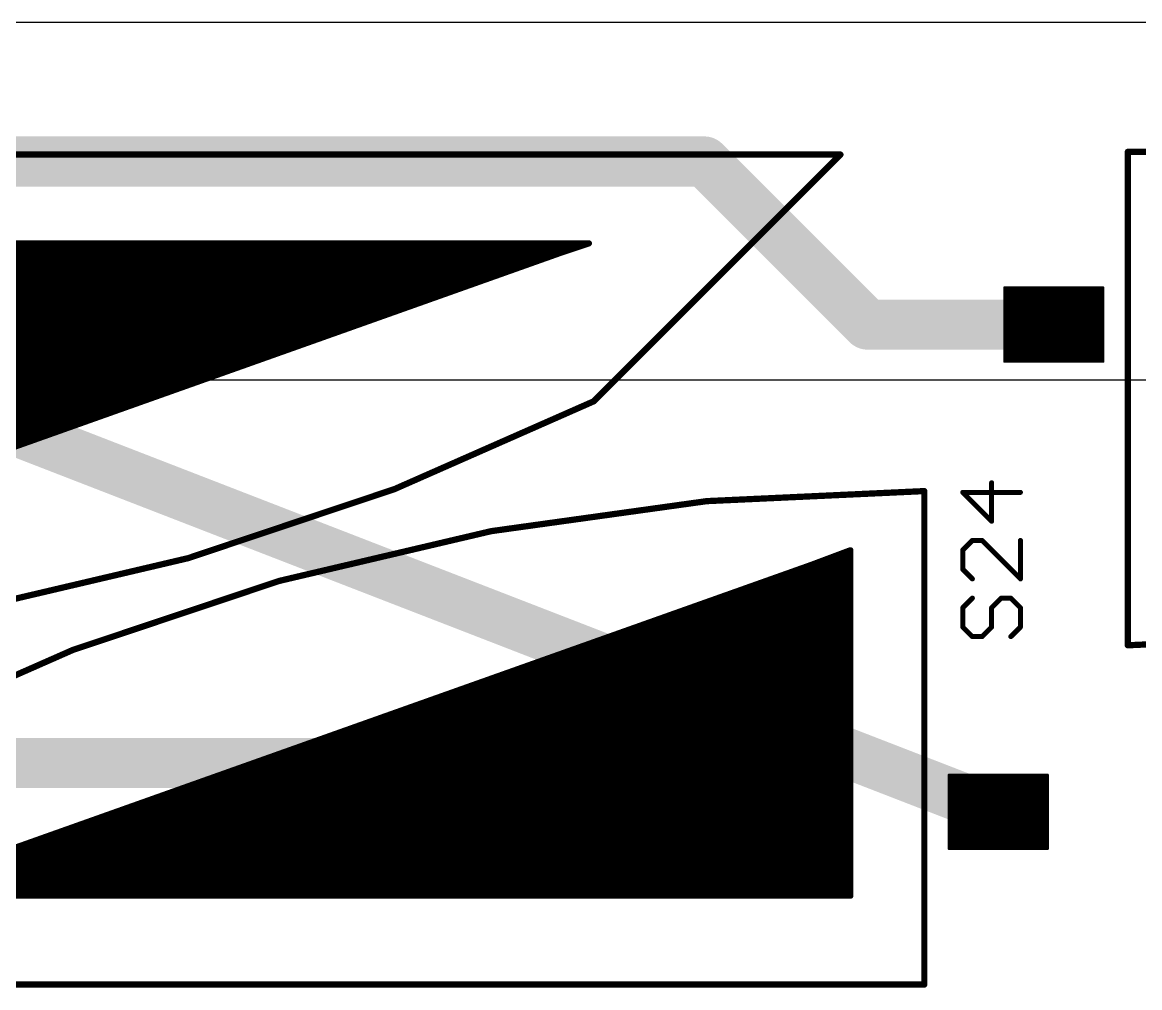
# Model space of a CAD drawing. Extents: x 0 to 82, y 0 to 110.
# Drawn here: x 20.72 to 43.37, y 89.94 to 109.5 of the extents above; entities that cross this region are included whole.
import ezdxf

# ---------------------------------------------------------------- set-up
doc = ezdxf.new("R2010")
doc.units = 0
for name, color, linetype in [('1', 22, 'CONTINUOUS'), ('16', 175, 'CONTINUOUS'), ('17', 82, 'CONTINUOUS'), ('19', 53, 'CONTINUOUS'), ('20', 7, 'CONTINUOUS'), ('21', 253, 'CONTINUOUS'), ('23', 7, 'CONTINUOUS'), ('25', 253, 'CONTINUOUS'), ('29', 253, 'CONTINUOUS'), ('30', 253, 'CONTINUOUS'), ('31', 253, 'CONTINUOUS')]:
    doc.layers.add(name, color=color, linetype=linetype)

# ---------------------------------------------------------------- blocks, each defined once
blk = doc.blocks.new('ROUNDP')
at = {"const_width": 0.5}
blk.add_lwpolyline([(0, -0.25, 1), (0, 0.25, 1), (0, -0.25)], format="xyb", dxfattribs=at)
blk = doc.blocks.new('RECT')
blk.add_solid([(-0.5, -0.5), (0.5, -0.5), (-0.5, 0.5), (0.5, 0.5)])

msp = doc.modelspace()

# ---------------------------------------------------------------- linework, layer by layer
at = {"layer": '1'}
for p, q in [((12.75, 104.82), (29.5172, 104.82)), ((29.5172, 104.82), (29.5812, 104.8118)), ((29.5812, 104.8118), (29.641, 104.7877)), ((29.641, 104.7877), (29.6929, 104.7494)), ((29.6929, 104.7494), (29.7335, 104.6991)), ((29.7335, 104.6991), (29.76, 104.6403)), ((29.76, 104.6403), (29.7709, 104.5767)), ((29.7439, 104.4516), (29.7078, 104.3981)), ((29.7654, 104.5124), (29.7439, 104.4516)), ((29.7709, 104.5767), (29.7654, 104.5124)), ((29.6017, 104.3265), (12.75, 98.32)), ((29.6593, 104.3555), (29.6017, 104.3265)), ((29.7078, 104.3981), (29.6593, 104.3555)), ((20.3983, 92.4935), (37.25, 98.5)), ((37.25, 98.5), (37.25, 92)), ((37.25, 92), (20.4828, 92))]:
    msp.add_line(p, q, dxfattribs=at)
for points, const_width in [([(42.625, 104.125), (40.625, 104.125)], 0.05), ([(40.625, 104.125), (40.625, 102.625)], 0.05), ([(42.625, 104.125), (40.625, 104.125)], 0.05), ([(42.625, 104.075), (40.625, 104.075)], 0.05), ([(42.625, 104.025), (40.625, 104.025)], 0.05), ([(42.625, 103.975), (40.625, 103.975)], 0.05), ([(42.625, 102.625), (42.625, 104.125)], 0.05), ([(42.625, 103.925), (40.625, 103.925)], 0.05), ([(42.625, 103.875), (40.625, 103.875)], 0.05), ([(42.625, 103.825), (40.625, 103.825)], 0.05), ([(42.625, 103.775), (40.625, 103.775)], 0.05), ([(42.625, 103.725), (40.625, 103.725)], 0.05), ([(42.625, 103.675), (40.625, 103.675)], 0.05), ([(42.625, 103.625), (40.625, 103.625)], 0.05), ([(42.625, 103.575), (40.625, 103.575)], 0.05), ([(42.625, 103.525), (40.625, 103.525)], 0.05), ([(42.625, 103.475), (40.625, 103.475)], 0.05), ([(42.625, 103.425), (40.625, 103.425)], 0.05), ([(42.625, 103.375), (40.625, 103.375)], 0.05), ([(42.625, 103.325), (40.625, 103.325)], 0.05), ([(42.625, 103.275), (40.625, 103.275)], 0.05), ([(42.625, 103.225), (40.625, 103.225)], 0.05), ([(42.625, 103.175), (40.625, 103.175)], 0.05), ([(42.625, 103.125), (40.625, 103.125)], 0.05), ([(42.625, 103.075), (40.625, 103.075)], 0.05), ([(42.625, 103.025), (40.625, 103.025)], 0.05), ([(42.625, 102.975), (40.625, 102.975)], 0.05), ([(42.625, 102.925), (40.625, 102.925)], 0.05), ([(42.625, 102.875), (40.625, 102.875)], 0.05), ([(42.625, 102.825), (40.625, 102.825)], 0.05), ([(42.625, 102.775), (40.625, 102.775)], 0.05), ([(42.625, 102.725), (40.625, 102.725)], 0.05), ([(42.625, 102.675), (40.625, 102.675)], 0.05), ([(40.625, 102.625), (42.625, 102.625)], 0.05), ([(35.788, 94.488), (36.4, 95.1)], 1.016), ([(10.16, 94.488), (30.48, 94.488)], 1.016), ([(30.48, 94.488), (35.788, 94.488)], 1.016), ([(41.5, 94.25), (39.5, 94.25)], 0.05), ([(39.5, 94.25), (39.5, 92.75)], 0.05), ([(39.5, 94.2), (41.5, 94.2)], 0.05), ([(41.5, 92.75), (41.5, 94.25)], 0.05), ([(39.5, 94.15), (41.5, 94.15)], 0.05), ([(39.5, 94.1), (41.5, 94.1)], 0.05), ([(39.5, 94.05), (41.5, 94.05)], 0.05), ([(39.5, 94), (41.5, 94)], 0.05), ([(39.5, 93.95), (41.5, 93.95)], 0.05), ([(39.5, 93.9), (41.5, 93.9)], 0.05), ([(39.5, 93.85), (41.5, 93.85)], 0.05), ([(39.5, 93.8), (41.5, 93.8)], 0.05), ([(39.5, 93.75), (41.5, 93.75)], 0.05), ([(39.5, 93.7), (41.5, 93.7)], 0.05), ([(39.5, 93.65), (41.5, 93.65)], 0.05), ([(39.5, 93.6), (41.5, 93.6)], 0.05), ([(39.5, 93.55), (41.5, 93.55)], 0.05), ([(39.5, 93.5), (41.5, 93.5)], 0.05), ([(39.5, 93.45), (41.5, 93.45)], 0.05), ([(39.5, 93.4), (41.5, 93.4)], 0.05), ([(39.5, 93.35), (41.5, 93.35)], 0.05), ([(39.5, 93.3), (41.5, 93.3)], 0.05), ([(39.5, 93.25), (41.5, 93.25)], 0.05), ([(39.5, 93.2), (41.5, 93.2)], 0.05), ([(39.5, 93.15), (41.5, 93.15)], 0.05), ([(39.5, 93.1), (41.5, 93.1)], 0.05), ([(39.5, 93.05), (41.5, 93.05)], 0.05), ([(39.5, 93), (41.5, 93)], 0.05), ([(39.5, 92.95), (41.5, 92.95)], 0.05), ([(39.5, 92.9), (41.5, 92.9)], 0.05), ([(39.5, 92.85), (41.5, 92.85)], 0.05), ([(39.5, 92.8), (41.5, 92.8)], 0.05), ([(39.5, 92.75), (41.5, 92.75)], 0.05), ([(39.5, 92.75), (41.5, 92.75)], 0.05)]:
    msp.add_lwpolyline(points, dxfattribs=dict(at, const_width=const_width))
for points, const_width in [([(40.625, 104.1375, 1), (40.625, 104.1125)], 0.025), ([(40.6375, 104.125, 1), (40.6125, 104.125)], 0.025), ([(40.625, 104.1375, 1), (40.625, 104.1125)], 0.025), ([(40.625, 104.0875, 1), (40.625, 104.0625)], 0.025), ([(40.625, 104.0375, 1), (40.625, 104.0125)], 0.025), ([(40.625, 103.9875, 1), (40.625, 103.9625)], 0.025), ([(42.6375, 104.125, 1), (42.6125, 104.125)], 0.025), ([(42.625, 104.1125, 1), (42.625, 104.1375)], 0.025), ([(42.625, 104.1125, 1), (42.625, 104.1375)], 0.025), ([(42.625, 104.0625, 1), (42.625, 104.0875)], 0.025), ([(42.625, 104.0125, 1), (42.625, 104.0375)], 0.025), ([(42.625, 103.9625, 1), (42.625, 103.9875)], 0.025), ([(40.625, 103.9375, 1), (40.625, 103.9125)], 0.025), ([(40.625, 103.8875, 1), (40.625, 103.8625)], 0.025), ([(40.625, 103.8375, 1), (40.625, 103.8125)], 0.025), ([(40.625, 103.7875, 1), (40.625, 103.7625)], 0.025), ([(40.625, 103.7375, 1), (40.625, 103.7125)], 0.025), ([(42.625, 103.9125, 1), (42.625, 103.9375)], 0.025), ([(42.625, 103.8625, 1), (42.625, 103.8875)], 0.025), ([(42.625, 103.8125, 1), (42.625, 103.8375)], 0.025), ([(42.625, 103.7625, 1), (42.625, 103.7875)], 0.025), ([(42.625, 103.7125, 1), (42.625, 103.7375)], 0.025), ([(40.625, 103.6875, 1), (40.625, 103.6625)], 0.025), ([(40.625, 103.6375, 1), (40.625, 103.6125)], 0.025), ([(40.625, 103.5875, 1), (40.625, 103.5625)], 0.025), ([(40.625, 103.5375, 1), (40.625, 103.5125)], 0.025), ([(42.625, 103.6625, 1), (42.625, 103.6875)], 0.025), ([(42.625, 103.6125, 1), (42.625, 103.6375)], 0.025), ([(42.625, 103.5625, 1), (42.625, 103.5875)], 0.025), ([(42.625, 103.5125, 1), (42.625, 103.5375)], 0.025), ([(40.625, 103.4875, 1), (40.625, 103.4625)], 0.025), ([(40.625, 103.4375, 1), (40.625, 103.4125)], 0.025), ([(40.625, 103.3875, 1), (40.625, 103.3625)], 0.025), ([(40.625, 103.3375, 1), (40.625, 103.3125)], 0.025), ([(40.625, 103.2875, 1), (40.625, 103.2625)], 0.025), ([(42.625, 103.4625, 1), (42.625, 103.4875)], 0.025), ([(42.625, 103.4125, 1), (42.625, 103.4375)], 0.025), ([(42.625, 103.3625, 1), (42.625, 103.3875)], 0.025), ([(42.625, 103.3125, 1), (42.625, 103.3375)], 0.025), ([(42.625, 103.2625, 1), (42.625, 103.2875)], 0.025), ([(40.625, 103.2375, 1), (40.625, 103.2125)], 0.025), ([(40.625, 103.1875, 1), (40.625, 103.1625)], 0.025), ([(40.625, 103.1375, 1), (40.625, 103.1125)], 0.025), ([(40.625, 103.0875, 1), (40.625, 103.0625)], 0.025), ([(40.625, 103.0375, 1), (40.625, 103.0125)], 0.025), ([(42.625, 103.2125, 1), (42.625, 103.2375)], 0.025), ([(42.625, 103.1625, 1), (42.625, 103.1875)], 0.025), ([(42.625, 103.1125, 1), (42.625, 103.1375)], 0.025), ([(42.625, 103.0625, 1), (42.625, 103.0875)], 0.025), ([(42.625, 103.0125, 1), (42.625, 103.0375)], 0.025), ([(40.625, 102.9875, 1), (40.625, 102.9625)], 0.025), ([(40.625, 102.9375, 1), (40.625, 102.9125)], 0.025), ([(40.625, 102.8875, 1), (40.625, 102.8625)], 0.025), ([(40.625, 102.8375, 1), (40.625, 102.8125)], 0.025), ([(42.625, 102.9625, 1), (42.625, 102.9875)], 0.025), ([(42.625, 102.9125, 1), (42.625, 102.9375)], 0.025), ([(42.625, 102.8625, 1), (42.625, 102.8875)], 0.025), ([(42.625, 102.8125, 1), (42.625, 102.8375)], 0.025), ([(40.625, 102.7875, 1), (40.625, 102.7625)], 0.025), ([(40.625, 102.7375, 1), (40.625, 102.7125)], 0.025), ([(40.625, 102.6875, 1), (40.625, 102.6625)], 0.025), ([(40.625, 102.6375, 1), (40.625, 102.6125)], 0.025), ([(40.6125, 102.625, 1), (40.6375, 102.625)], 0.025), ([(42.6125, 102.625, 1), (42.6375, 102.625)], 0.025), ([(42.625, 102.7625, 1), (42.625, 102.7875)], 0.025), ([(42.625, 102.7125, 1), (42.625, 102.7375)], 0.025), ([(42.625, 102.6625, 1), (42.625, 102.6875)], 0.025), ([(42.625, 102.6125, 1), (42.625, 102.6375)], 0.025), ([(36.5796, 94.9204, 1), (36.2204, 95.2796)], 0.508), ([(30.48, 94.742, 1), (30.48, 94.234)], 0.508), ([(30.48, 94.234, 1), (30.48, 94.742)], 0.508), ([(35.6084, 94.6676, 1), (35.9676, 94.3084)], 0.508), ([(35.788, 94.234, 1), (35.788, 94.742)], 0.508), ([(39.5, 94.2625, 1), (39.5, 94.2375)], 0.025), ([(39.5125, 94.25, 1), (39.4875, 94.25)], 0.025), ([(39.5, 94.2125, 1), (39.5, 94.1875)], 0.025), ([(41.5125, 94.25, 1), (41.4875, 94.25)], 0.025), ([(41.5, 94.2375, 1), (41.5, 94.2625)], 0.025), ([(41.5, 94.1875, 1), (41.5, 94.2125)], 0.025), ([(39.5, 94.1625, 1), (39.5, 94.1375)], 0.025), ([(39.5, 94.1125, 1), (39.5, 94.0875)], 0.025), ([(39.5, 94.0625, 1), (39.5, 94.0375)], 0.025), ([(39.5, 94.0125, 1), (39.5, 93.9875)], 0.025), ([(41.5, 94.1375, 1), (41.5, 94.1625)], 0.025), ([(41.5, 94.0875, 1), (41.5, 94.1125)], 0.025), ([(41.5, 94.0375, 1), (41.5, 94.0625)], 0.025), ([(41.5, 93.9875, 1), (41.5, 94.0125)], 0.025), ([(39.5, 93.9625, 1), (39.5, 93.9375)], 0.025), ([(39.5, 93.9125, 1), (39.5, 93.8875)], 0.025), ([(39.5, 93.8625, 1), (39.5, 93.8375)], 0.025), ([(39.5, 93.8125, 1), (39.5, 93.7875)], 0.025), ([(39.5, 93.7625, 1), (39.5, 93.7375)], 0.025), ([(41.5, 93.9375, 1), (41.5, 93.9625)], 0.025), ([(41.5, 93.8875, 1), (41.5, 93.9125)], 0.025), ([(41.5, 93.8375, 1), (41.5, 93.8625)], 0.025), ([(41.5, 93.7875, 1), (41.5, 93.8125)], 0.025), ([(41.5, 93.7375, 1), (41.5, 93.7625)], 0.025), ([(39.5, 93.7125, 1), (39.5, 93.6875)], 0.025), ([(39.5, 93.6625, 1), (39.5, 93.6375)], 0.025), ([(39.5, 93.6125, 1), (39.5, 93.5875)], 0.025), ([(39.5, 93.5625, 1), (39.5, 93.5375)], 0.025), ([(41.5, 93.6875, 1), (41.5, 93.7125)], 0.025), ([(41.5, 93.6375, 1), (41.5, 93.6625)], 0.025), ([(41.5, 93.5875, 1), (41.5, 93.6125)], 0.025), ([(41.5, 93.5375, 1), (41.5, 93.5625)], 0.025), ([(39.5, 93.5125, 1), (39.5, 93.4875)], 0.025), ([(39.5, 93.4625, 1), (39.5, 93.4375)], 0.025), ([(39.5, 93.4125, 1), (39.5, 93.3875)], 0.025), ([(39.5, 93.3625, 1), (39.5, 93.3375)], 0.025), ([(39.5, 93.3125, 1), (39.5, 93.2875)], 0.025), ([(41.5, 93.4875, 1), (41.5, 93.5125)], 0.025), ([(41.5, 93.4375, 1), (41.5, 93.4625)], 0.025), ([(41.5, 93.3875, 1), (41.5, 93.4125)], 0.025), ([(41.5, 93.3375, 1), (41.5, 93.3625)], 0.025), ([(41.5, 93.2875, 1), (41.5, 93.3125)], 0.025), ([(39.5, 93.2625, 1), (39.5, 93.2375)], 0.025), ([(39.5, 93.2125, 1), (39.5, 93.1875)], 0.025), ([(39.5, 93.1625, 1), (39.5, 93.1375)], 0.025), ([(39.5, 93.1125, 1), (39.5, 93.0875)], 0.025), ([(41.5, 93.2375, 1), (41.5, 93.2625)], 0.025), ([(41.5, 93.1875, 1), (41.5, 93.2125)], 0.025), ([(41.5, 93.1375, 1), (41.5, 93.1625)], 0.025), ([(41.5, 93.0875, 1), (41.5, 93.1125)], 0.025), ([(39.5, 93.0625, 1), (39.5, 93.0375)], 0.025), ([(39.5, 93.0125, 1), (39.5, 92.9875)], 0.025), ([(39.5, 92.9625, 1), (39.5, 92.9375)], 0.025), ([(39.5, 92.9125, 1), (39.5, 92.8875)], 0.025), ([(39.5, 92.8625, 1), (39.5, 92.8375)], 0.025), ([(41.5, 93.0375, 1), (41.5, 93.0625)], 0.025), ([(41.5, 92.9875, 1), (41.5, 93.0125)], 0.025), ([(41.5, 92.9375, 1), (41.5, 92.9625)], 0.025), ([(41.5, 92.8875, 1), (41.5, 92.9125)], 0.025), ([(41.5, 92.8375, 1), (41.5, 92.8625)], 0.025), ([(39.5, 92.8125, 1), (39.5, 92.7875)], 0.025), ([(39.5, 92.7625, 1), (39.5, 92.7375)], 0.025), ([(39.5, 92.7625, 1), (39.5, 92.7375)], 0.025), ([(39.4875, 92.75, 1), (39.5125, 92.75)], 0.025), ([(41.4875, 92.75, 1), (41.5125, 92.75)], 0.025), ([(41.5, 92.7875, 1), (41.5, 92.8125)], 0.025), ([(41.5, 92.7375, 1), (41.5, 92.7625)], 0.025), ([(41.5, 92.7375, 1), (41.5, 92.7625)], 0.025)]:
    msp.add_lwpolyline(points, format="xyb", dxfattribs=dict(at, const_width=const_width))
at = {"layer": '16', "const_width": 1.016}
for points in [[(34.544, 106.68), (10.668, 106.68)], [(37.849, 103.375), (34.544, 106.68)], [(41.625, 103.375), (37.849, 103.375)], [(40.5, 93.5), (18.288, 102.108)]]:
    msp.add_lwpolyline(points, dxfattribs=at)
at = {"layer": '16', "const_width": 0.508}
for points in [[(34.7236, 106.8596, 1), (34.3644, 106.5004)], [(34.544, 106.426, 1), (34.544, 106.934)], [(37.849, 103.629, 1), (37.849, 103.121)], [(37.6694, 103.1954, 1), (38.0286, 103.5546)], [(41.625, 103.121, 1), (41.625, 103.629)], [(40.4082, 93.2632, 1), (40.5918, 93.7368)]]:
    msp.add_lwpolyline(points, format="xyb", dxfattribs=at)
at = {"layer": '19'}
msp.add_line((5.56, 102.2525), (76.56, 102.2525), dxfattribs=at)
at = {"layer": '20'}
msp.add_line((82, 109.5), (0, 109.5), dxfattribs=at)
at = {"layer": '21'}
for points, const_width in [([(43.125, 106.9068, 1), (43.125, 106.8432)], 0.0635), ([(43.1568, 106.875, 1), (43.0932, 106.875)], 0.0635), ([(37.3225, 106.7975, 1), (37.2775, 106.8425)], 0.0635), ([(37.3, 106.7883, 1), (37.3, 106.8518)], 0.0635), ([(43.125, 96.875, 0.1158), (64.425, 101.875)], 0.127), ([(11, 96.82, 0.1158), (32.3, 101.82)], 0.127), ([(32.2775, 101.8425, 1), (32.3225, 101.7975)], 0.0635), ([(32.3141, 101.7916, 1), (32.2859, 101.8484)], 0.0635), ([(39, 100, 0.1158), (17.7, 95)], 0.127), ([(39.0318, 100, 1), (38.9682, 100)], 0.0635), ([(39, 99.9682, 1), (39, 100.0318)], 0.0635), ([(43.125, 96.9068, 1), (43.125, 96.8432)], 0.0635), ([(43.0932, 96.875, 1), (43.1568, 96.875)], 0.0635), ([(38.9682, 90, 1), (39.0318, 90)], 0.0635), ([(39, 89.9682, 1), (39, 90.0318)], 0.0635)]:
    msp.add_lwpolyline(points, format="xyb", dxfattribs=dict(at, const_width=const_width))
at = {"layer": '21', "const_width": 0.127}
for points in [[(69.425, 106.875), (43.125, 106.875)], [(43.125, 106.875), (43.125, 96.875)], [(37.3, 106.82), (11, 106.82)], [(32.3, 101.82), (37.3, 106.82)], [(39, 90), (39, 100)], [(12.7, 90), (39, 90)]]:
    msp.add_lwpolyline(points, dxfattribs=at)
at = {"layer": '23'}
for p in [(43.125, 106.875), (39, 90)]:
    msp.add_point(p, dxfattribs=at)
at = {"layer": '25', "const_width": 0.1016}
for points in [[(40.3645, 99.3896), (40.3645, 100.1692)], [(40.9492, 99.9743), (39.7798, 99.9743)], [(39.7798, 99.9743), (40.3645, 99.3896)], [(39.9747, 98.9998), (39.7798, 98.8049)], [(40.1696, 98.9998), (39.9747, 98.9998)], [(40.9492, 98.2202), (40.1696, 98.9998)], [(40.9492, 98.9998), (40.9492, 98.2202)], [(39.7798, 98.8049), (39.7798, 98.4151)], [(39.7798, 98.4151), (39.9747, 98.2202)], [(39.9747, 97.8304), (39.7798, 97.6355)], [(40.3645, 97.6355), (40.5594, 97.8304)], [(40.5594, 97.8304), (40.7543, 97.8304)], [(40.7543, 97.8304), (40.9492, 97.6355)], [(39.7798, 97.6355), (39.7798, 97.2457)], [(40.3645, 97.2457), (40.3645, 97.6355)], [(40.9492, 97.6355), (40.9492, 97.2457)], [(39.7798, 97.2457), (39.9747, 97.0508)], [(40.1696, 97.0508), (40.3645, 97.2457)], [(40.9492, 97.2457), (40.7543, 97.0508)], [(39.9747, 97.0508), (40.1696, 97.0508)]]:
    msp.add_lwpolyline(points, dxfattribs=at)
at = {"layer": '25', "const_width": 0.0508}
for points in [[(40.3899, 100.1692, 1), (40.3391, 100.1692)], [(39.7978, 99.9923, 1), (39.7618, 99.9563)], [(39.7798, 99.9997, 1), (39.7798, 99.9489)], [(40.9492, 99.9489, 1), (40.9492, 99.9997)], [(40.3465, 99.3716, 1), (40.3825, 99.4076)], [(40.3391, 99.3896, 1), (40.3899, 99.3896)], [(39.9747, 99.0252, 1), (39.9747, 98.9744)], [(39.9927, 98.9818, 1), (39.9567, 99.0178)], [(40.1876, 99.0178, 1), (40.1516, 98.9818)], [(40.1696, 98.9744, 1), (40.1696, 99.0252)], [(40.9746, 98.9998, 1), (40.9238, 98.9998)], [(39.7618, 98.8229, 1), (39.7978, 98.7869)], [(39.8052, 98.8049, 1), (39.7544, 98.8049)], [(39.7978, 98.4331, 1), (39.7618, 98.3971)], [(39.7544, 98.4151, 1), (39.8052, 98.4151)], [(39.9567, 98.2022, 1), (39.9927, 98.2382)], [(40.9238, 98.2202, 1), (40.9746, 98.2202)], [(40.9312, 98.2022, 1), (40.9672, 98.2382)], [(39.9927, 97.8124, 1), (39.9567, 97.8484)], [(40.5594, 97.8558, 1), (40.5594, 97.805)], [(40.5774, 97.8124, 1), (40.5414, 97.8484)], [(40.7723, 97.8484, 1), (40.7363, 97.8124)], [(40.7543, 97.805, 1), (40.7543, 97.8558)], [(39.7618, 97.6535, 1), (39.7978, 97.6175)], [(39.8052, 97.6355, 1), (39.7544, 97.6355)], [(40.3465, 97.6535, 1), (40.3825, 97.6175)], [(40.3899, 97.6355, 1), (40.3391, 97.6355)], [(40.9746, 97.6355, 1), (40.9238, 97.6355)], [(40.9312, 97.6175, 1), (40.9672, 97.6535)], [(39.7978, 97.2637, 1), (39.7618, 97.2277)], [(39.7544, 97.2457, 1), (39.8052, 97.2457)], [(40.3391, 97.2457, 1), (40.3899, 97.2457)], [(40.3825, 97.2277, 1), (40.3465, 97.2637)], [(40.9238, 97.2457, 1), (40.9746, 97.2457)], [(40.9672, 97.2277, 1), (40.9312, 97.2637)], [(39.9747, 97.0762, 1), (39.9747, 97.0254)], [(39.9567, 97.0328, 1), (39.9927, 97.0688)], [(40.1516, 97.0688, 1), (40.1876, 97.0328)], [(40.1696, 97.0254, 1), (40.1696, 97.0762)], [(40.7363, 97.0688, 1), (40.7723, 97.0328)]]:
    msp.add_lwpolyline(points, format="xyb", dxfattribs=at)
at = {"layer": '29', "const_width": 0.127}
for points in [[(32.2, 105.02), (12.5, 105.02)], [(31.885, 104.915), (12.5, 104.915)], [(13.3, 98.32), (31.6, 104.82)], [(31.6, 104.82), (32.2, 105.02)], [(31.5099, 104.788), (12.5, 104.788)], [(31.1524, 104.661), (12.5, 104.661)], [(30.7948, 104.534), (12.5, 104.534)], [(30.4372, 104.407), (12.5, 104.407)], [(30.0797, 104.28), (12.5, 104.28)], [(29.7221, 104.153), (12.5, 104.153)], [(29.3646, 104.026), (12.5, 104.026)], [(29.007, 103.899), (12.5, 103.899)], [(28.6495, 103.772), (12.5, 103.772)], [(28.2919, 103.645), (12.5, 103.645)], [(27.9344, 103.518), (12.5, 103.518)], [(27.5768, 103.391), (12.5, 103.391)], [(27.2193, 103.264), (12.5, 103.264)], [(26.8617, 103.137), (12.5, 103.137)], [(26.5042, 103.01), (12.5, 103.01)], [(26.1466, 102.883), (12.5, 102.883)], [(25.789, 102.756), (12.5, 102.756)], [(25.4315, 102.629), (12.5, 102.629)], [(25.0739, 102.502), (12.5, 102.502)], [(24.7164, 102.375), (12.5, 102.375)], [(24.3588, 102.248), (12.5, 102.248)], [(24.0013, 102.121), (12.5, 102.121)], [(23.6437, 101.994), (12.5, 101.994)], [(23.2862, 101.867), (12.5, 101.867)], [(22.9286, 101.74), (12.5, 101.74)], [(22.5711, 101.613), (12.5, 101.613)], [(22.2135, 101.486), (12.5, 101.486)], [(21.856, 101.359), (12.5, 101.359)], [(21.4984, 101.232), (12.5, 101.232)], [(21.1408, 101.105), (12.5, 101.105)], [(20.7833, 100.978), (12.5, 100.978)], [(37.5, 98.8), (36.7, 98.5)], [(37.4013, 98.763), (37.5, 98.763)], [(37.5, 91.8), (37.5, 98.8)], [(36.7, 98.5), (18.4, 92)], [(36.724, 98.509), (37.5, 98.509)], [(37.0627, 98.636), (37.5, 98.636)], [(36.0102, 98.255), (37.5, 98.255)], [(36.3678, 98.382), (37.5, 98.382)], [(35.6527, 98.128), (37.5, 98.128)], [(34.9376, 97.874), (37.5, 97.874)], [(35.2951, 98.001), (37.5, 98.001)], [(34.2225, 97.62), (37.5, 97.62)], [(34.58, 97.747), (37.5, 97.747)], [(33.5074, 97.366), (37.5, 97.366)], [(33.8649, 97.493), (37.5, 97.493)], [(32.7922, 97.112), (37.5, 97.112)], [(33.1498, 97.239), (37.5, 97.239)], [(32.4347, 96.985), (37.5, 96.985)], [(31.7196, 96.731), (37.5, 96.731)], [(32.0771, 96.858), (37.5, 96.858)], [(31.0045, 96.477), (37.5, 96.477)], [(31.362, 96.604), (37.5, 96.604)], [(30.2894, 96.223), (37.5, 96.223)], [(30.6469, 96.35), (37.5, 96.35)], [(29.5743, 95.969), (37.5, 95.969)], [(29.9318, 96.096), (37.5, 96.096)], [(29.2167, 95.842), (37.5, 95.842)], [(28.5016, 95.588), (37.5, 95.588)], [(28.8592, 95.715), (37.5, 95.715)], [(27.7865, 95.334), (37.5, 95.334)], [(28.144, 95.461), (37.5, 95.461)], [(27.0714, 95.08), (37.5, 95.08)], [(27.4289, 95.207), (37.5, 95.207)], [(26.7138, 94.953), (37.5, 94.953)], [(25.9987, 94.699), (37.5, 94.699)], [(26.3563, 94.826), (37.5, 94.826)], [(25.2836, 94.445), (37.5, 94.445)], [(25.6412, 94.572), (37.5, 94.572)], [(24.5685, 94.191), (37.5, 94.191)], [(24.9261, 94.318), (37.5, 94.318)], [(23.8534, 93.937), (37.5, 93.937)], [(24.211, 94.064), (37.5, 94.064)], [(23.4958, 93.81), (37.5, 93.81)], [(22.7807, 93.556), (37.5, 93.556)], [(23.1383, 93.683), (37.5, 93.683)], [(22.0656, 93.302), (37.5, 93.302)], [(22.4232, 93.429), (37.5, 93.429)], [(21.3505, 93.048), (37.5, 93.048)], [(21.7081, 93.175), (37.5, 93.175)], [(20.993, 92.921), (37.5, 92.921)], [(20.2779, 92.667), (37.5, 92.667)], [(20.6354, 92.794), (37.5, 92.794)], [(19.5628, 92.413), (37.5, 92.413)], [(19.9203, 92.54), (37.5, 92.54)], [(18.8476, 92.159), (37.5, 92.159)], [(19.2052, 92.286), (37.5, 92.286)], [(18.115, 91.905), (37.5, 91.905)], [(18.4901, 92.032), (37.5, 92.032)], [(17.8, 91.8), (37.5, 91.8)]]:
    msp.add_lwpolyline(points, dxfattribs=at)
at = {"layer": '29', "const_width": 0.0635}
for points in [[(31.59, 104.8501, 1), (31.61, 104.7899)], [(31.6106, 104.7901, 1), (31.5894, 104.8499)], [(31.885, 104.8833, 1), (31.885, 104.9468)], [(32.21, 104.9899, 1), (32.19, 105.0501)], [(32.2, 104.9883, 1), (32.2, 105.0518)], [(31.1524, 104.6292, 1), (31.1524, 104.6928)], [(31.5099, 104.7563, 1), (31.5099, 104.8198)], [(30.4372, 104.3753, 1), (30.4372, 104.4388)], [(30.7948, 104.5023, 1), (30.7948, 104.5658)], [(29.7221, 104.1213, 1), (29.7221, 104.1848)], [(30.0797, 104.2482, 1), (30.0797, 104.3118)], [(29.007, 103.8672, 1), (29.007, 103.9308)], [(29.3646, 103.9943, 1), (29.3646, 104.0578)], [(28.6495, 103.7403, 1), (28.6495, 103.8038)], [(27.9344, 103.4862, 1), (27.9344, 103.5498)], [(28.2919, 103.6133, 1), (28.2919, 103.6768)], [(27.2193, 103.2323, 1), (27.2193, 103.2958)], [(27.5768, 103.3593, 1), (27.5768, 103.4228)], [(26.5042, 102.9783, 1), (26.5042, 103.0418)], [(26.8617, 103.1052, 1), (26.8617, 103.1688)], [(26.1466, 102.8513, 1), (26.1466, 102.9148)], [(25.4315, 102.5973, 1), (25.4315, 102.6608)], [(25.789, 102.7242, 1), (25.789, 102.7878)], [(24.7164, 102.3432, 1), (24.7164, 102.4068)], [(25.0739, 102.4703, 1), (25.0739, 102.5338)], [(24.0013, 102.0893, 1), (24.0013, 102.1528)], [(24.3588, 102.2163, 1), (24.3588, 102.2798)], [(23.2862, 101.8353, 1), (23.2862, 101.8988)], [(23.6437, 101.9622, 1), (23.6437, 102.0258)], [(22.9286, 101.7083, 1), (22.9286, 101.7718)], [(22.2135, 101.4543, 1), (22.2135, 101.5178)], [(22.5711, 101.5812, 1), (22.5711, 101.6448)], [(21.4984, 101.2002, 1), (21.4984, 101.2638)], [(21.856, 101.3273, 1), (21.856, 101.3908)], [(20.7833, 100.9463, 1), (20.7833, 101.0098)], [(21.1408, 101.0733, 1), (21.1408, 101.1368)], [(37.4013, 98.7948, 1), (37.4013, 98.7313)], [(37.5318, 98.8, 1), (37.4682, 98.8)], [(37.5111, 98.7703, 1), (37.4889, 98.8297)], [(37.5, 98.7313, 1), (37.5, 98.7948)], [(36.6889, 98.5297, 1), (36.7111, 98.4703)], [(36.7106, 98.4701, 1), (36.6894, 98.5299)], [(36.724, 98.5408, 1), (36.724, 98.4772)], [(37.0627, 98.6678, 1), (37.0627, 98.6043)], [(37.5, 98.6043, 1), (37.5, 98.6678)], [(37.5, 98.4772, 1), (37.5, 98.5408)], [(36.0102, 98.2868, 1), (36.0102, 98.2233)], [(36.3678, 98.4138, 1), (36.3678, 98.3503)], [(37.5, 98.3503, 1), (37.5, 98.4138)], [(37.5, 98.2233, 1), (37.5, 98.2868)], [(35.6527, 98.1598, 1), (35.6527, 98.0962)], [(37.5, 98.0962, 1), (37.5, 98.1598)], [(34.9376, 97.9058, 1), (34.9376, 97.8423)], [(35.2951, 98.0328, 1), (35.2951, 97.9693)], [(37.5, 97.9693, 1), (37.5, 98.0328)], [(37.5, 97.8423, 1), (37.5, 97.9058)], [(34.2225, 97.6518, 1), (34.2225, 97.5883)], [(34.58, 97.7788, 1), (34.58, 97.7152)], [(37.5, 97.7152, 1), (37.5, 97.7788)], [(37.5, 97.5883, 1), (37.5, 97.6518)], [(33.5074, 97.3978, 1), (33.5074, 97.3342)], [(33.8649, 97.5248, 1), (33.8649, 97.4613)], [(37.5, 97.4613, 1), (37.5, 97.5248)], [(37.5, 97.3342, 1), (37.5, 97.3978)], [(32.7922, 97.1438, 1), (32.7922, 97.0803)], [(33.1498, 97.2708, 1), (33.1498, 97.2073)], [(37.5, 97.2073, 1), (37.5, 97.2708)], [(37.5, 97.0803, 1), (37.5, 97.1438)], [(32.4347, 97.0168, 1), (32.4347, 96.9532)], [(37.5, 96.9532, 1), (37.5, 97.0168)], [(31.7196, 96.7628, 1), (31.7196, 96.6993)], [(32.0771, 96.8898, 1), (32.0771, 96.8263)], [(37.5, 96.8263, 1), (37.5, 96.8898)], [(37.5, 96.6993, 1), (37.5, 96.7628)], [(31.0045, 96.5088, 1), (31.0045, 96.4453)], [(31.362, 96.6358, 1), (31.362, 96.5722)], [(37.5, 96.5722, 1), (37.5, 96.6358)], [(37.5, 96.4453, 1), (37.5, 96.5088)], [(30.2894, 96.2548, 1), (30.2894, 96.1912)], [(30.6469, 96.3818, 1), (30.6469, 96.3183)], [(37.5, 96.3183, 1), (37.5, 96.3818)], [(37.5, 96.1912, 1), (37.5, 96.2548)], [(29.5743, 96.0008, 1), (29.5743, 95.9373)], [(29.9318, 96.1278, 1), (29.9318, 96.0643)], [(37.5, 96.0643, 1), (37.5, 96.1278)], [(37.5, 95.9373, 1), (37.5, 96.0008)], [(29.2167, 95.8738, 1), (29.2167, 95.8102)], [(37.5, 95.8102, 1), (37.5, 95.8738)], [(28.5016, 95.6198, 1), (28.5016, 95.5563)], [(28.8592, 95.7468, 1), (28.8592, 95.6833)], [(37.5, 95.6833, 1), (37.5, 95.7468)], [(37.5, 95.5563, 1), (37.5, 95.6198)], [(27.7865, 95.3658, 1), (27.7865, 95.3023)], [(28.144, 95.4928, 1), (28.144, 95.4292)], [(37.5, 95.4292, 1), (37.5, 95.4928)], [(37.5, 95.3023, 1), (37.5, 95.3658)], [(27.0714, 95.1118, 1), (27.0714, 95.0482)], [(27.4289, 95.2388, 1), (27.4289, 95.1753)], [(37.5, 95.1753, 1), (37.5, 95.2388)], [(37.5, 95.0482, 1), (37.5, 95.1118)], [(26.7138, 94.9848, 1), (26.7138, 94.9213)], [(37.5, 94.9213, 1), (37.5, 94.9848)], [(25.9987, 94.7308, 1), (25.9987, 94.6672)], [(26.3563, 94.8578, 1), (26.3563, 94.7943)], [(37.5, 94.7943, 1), (37.5, 94.8578)], [(37.5, 94.6672, 1), (37.5, 94.7308)], [(25.2836, 94.4768, 1), (25.2836, 94.4133)], [(25.6412, 94.6038, 1), (25.6412, 94.5403)], [(37.5, 94.5403, 1), (37.5, 94.6038)], [(37.5, 94.4133, 1), (37.5, 94.4768)], [(24.5685, 94.2228, 1), (24.5685, 94.1593)], [(24.9261, 94.3498, 1), (24.9261, 94.2862)], [(37.5, 94.2862, 1), (37.5, 94.3498)], [(37.5, 94.1593, 1), (37.5, 94.2228)], [(23.8534, 93.9688, 1), (23.8534, 93.9052)], [(24.211, 94.0958, 1), (24.211, 94.0323)], [(37.5, 94.0323, 1), (37.5, 94.0958)], [(37.5, 93.9052, 1), (37.5, 93.9688)], [(23.4958, 93.8418, 1), (23.4958, 93.7782)], [(37.5, 93.7782, 1), (37.5, 93.8418)], [(22.7807, 93.5877, 1), (22.7807, 93.5242)], [(23.1383, 93.7148, 1), (23.1383, 93.6513)], [(37.5, 93.6513, 1), (37.5, 93.7148)], [(37.5, 93.5242, 1), (37.5, 93.5877)], [(22.0656, 93.3338, 1), (22.0656, 93.2703)], [(22.4232, 93.4608, 1), (22.4232, 93.3972)], [(37.5, 93.3972, 1), (37.5, 93.4608)], [(37.5, 93.2703, 1), (37.5, 93.3338)], [(21.3505, 93.0798, 1), (21.3505, 93.0162)], [(21.7081, 93.2068, 1), (21.7081, 93.1433)], [(37.5, 93.1433, 1), (37.5, 93.2068)], [(37.5, 93.0162, 1), (37.5, 93.0798)], [(20.993, 92.9528, 1), (20.993, 92.8893)], [(37.5, 92.8893, 1), (37.5, 92.9528)], [(37.5, 92.7623, 1), (37.5, 92.8258)], [(37.5, 92.6352, 1), (37.5, 92.6988)], [(37.5, 92.5083, 1), (37.5, 92.5718)], [(37.5, 92.3813, 1), (37.5, 92.4448)], [(37.5, 92.2542, 1), (37.5, 92.3178)], [(37.5, 92.1273, 1), (37.5, 92.1908)], [(37.5, 92.0003, 1), (37.5, 92.0638)], [(37.5, 91.8732, 1), (37.5, 91.9368)], [(37.4682, 91.8, 1), (37.5318, 91.8)], [(37.5, 91.7683, 1), (37.5, 91.8318)]]:
    msp.add_lwpolyline(points, format="xyb", dxfattribs=at)
at = {"layer": '31', "const_width": 0.127}
for points in [[(12.7, 98.32), (31, 104.82)], [(31, 104.82), (12.7, 104.82)], [(30.9099, 104.788), (12.7, 104.788)], [(30.5524, 104.661), (12.7, 104.661)], [(30.1948, 104.534), (12.7, 104.534)], [(29.8372, 104.407), (12.7, 104.407)], [(29.4797, 104.28), (12.7, 104.28)], [(29.1221, 104.153), (12.7, 104.153)], [(28.7646, 104.026), (12.7, 104.026)], [(28.407, 103.899), (12.7, 103.899)], [(28.0495, 103.772), (12.7, 103.772)], [(27.6919, 103.645), (12.7, 103.645)], [(27.3344, 103.518), (12.7, 103.518)], [(26.9768, 103.391), (12.7, 103.391)], [(26.6193, 103.264), (12.7, 103.264)], [(26.2617, 103.137), (12.7, 103.137)], [(25.9042, 103.01), (12.7, 103.01)], [(25.5466, 102.883), (12.7, 102.883)], [(25.189, 102.756), (12.7, 102.756)], [(24.8315, 102.629), (12.7, 102.629)], [(24.4739, 102.502), (12.7, 102.502)], [(24.1164, 102.375), (12.7, 102.375)], [(23.7588, 102.248), (12.7, 102.248)], [(23.4013, 102.121), (12.7, 102.121)], [(23.0437, 101.994), (12.7, 101.994)], [(22.6862, 101.867), (12.7, 101.867)], [(22.3286, 101.74), (12.7, 101.74)], [(21.9711, 101.613), (12.7, 101.613)], [(21.6135, 101.486), (12.7, 101.486)], [(21.256, 101.359), (12.7, 101.359)], [(20.8984, 101.232), (12.7, 101.232)], [(37.3, 98.5), (19, 92)], [(37.3, 92), (37.3, 98.5)], [(36.6102, 98.255), (37.3, 98.255)], [(36.9678, 98.382), (37.3, 98.382)], [(36.2527, 98.128), (37.3, 98.128)], [(35.5376, 97.874), (37.3, 97.874)], [(35.8951, 98.001), (37.3, 98.001)], [(34.8225, 97.62), (37.3, 97.62)], [(35.18, 97.747), (37.3, 97.747)], [(34.1074, 97.366), (37.3, 97.366)], [(34.4649, 97.493), (37.3, 97.493)], [(33.3922, 97.112), (37.3, 97.112)], [(33.7498, 97.239), (37.3, 97.239)], [(33.0347, 96.985), (37.3, 96.985)], [(32.3196, 96.731), (37.3, 96.731)], [(32.6771, 96.858), (37.3, 96.858)], [(31.6045, 96.477), (37.3, 96.477)], [(31.962, 96.604), (37.3, 96.604)], [(30.8894, 96.223), (37.3, 96.223)], [(31.2469, 96.35), (37.3, 96.35)], [(30.1743, 95.969), (37.3, 95.969)], [(30.5318, 96.096), (37.3, 96.096)], [(29.8167, 95.842), (37.3, 95.842)], [(29.1016, 95.588), (37.3, 95.588)], [(29.4592, 95.715), (37.3, 95.715)], [(28.3865, 95.334), (37.3, 95.334)], [(28.744, 95.461), (37.3, 95.461)], [(27.6714, 95.08), (37.3, 95.08)], [(28.0289, 95.207), (37.3, 95.207)], [(27.3138, 94.953), (37.3, 94.953)], [(26.5987, 94.699), (37.3, 94.699)], [(26.9563, 94.826), (37.3, 94.826)], [(25.8836, 94.445), (37.3, 94.445)], [(26.2412, 94.572), (37.3, 94.572)], [(25.1685, 94.191), (37.3, 94.191)], [(25.5261, 94.318), (37.3, 94.318)], [(24.4534, 93.937), (37.3, 93.937)], [(24.811, 94.064), (37.3, 94.064)], [(24.0958, 93.81), (37.3, 93.81)], [(23.3807, 93.556), (37.3, 93.556)], [(23.7383, 93.683), (37.3, 93.683)], [(22.6656, 93.302), (37.3, 93.302)], [(23.0232, 93.429), (37.3, 93.429)], [(21.9505, 93.048), (37.3, 93.048)], [(22.3081, 93.175), (37.3, 93.175)], [(21.593, 92.921), (37.3, 92.921)], [(20.8779, 92.667), (37.3, 92.667)], [(21.2354, 92.794), (37.3, 92.794)], [(20.1628, 92.413), (37.3, 92.413)], [(20.5203, 92.54), (37.3, 92.54)], [(19.4476, 92.159), (37.3, 92.159)], [(19.8052, 92.286), (37.3, 92.286)], [(19, 92), (37.3, 92)], [(19.0901, 92.032), (37.3, 92.032)]]:
    msp.add_lwpolyline(points, dxfattribs=at)
at = {"layer": '31', "const_width": 0.0635}
for points in [[(31.0106, 104.7901, 1), (30.9894, 104.8499)], [(31, 104.7883, 1), (31, 104.8518)], [(30.5524, 104.6292, 1), (30.5524, 104.6928)], [(30.9099, 104.7563, 1), (30.9099, 104.8198)], [(29.8372, 104.3753, 1), (29.8372, 104.4388)], [(30.1948, 104.5023, 1), (30.1948, 104.5658)], [(29.1221, 104.1213, 1), (29.1221, 104.1848)], [(29.4797, 104.2482, 1), (29.4797, 104.3118)], [(28.407, 103.8672, 1), (28.407, 103.9308)], [(28.7646, 103.9943, 1), (28.7646, 104.0578)], [(28.0495, 103.7403, 1), (28.0495, 103.8038)], [(27.3344, 103.4862, 1), (27.3344, 103.5498)], [(27.6919, 103.6133, 1), (27.6919, 103.6768)], [(26.6193, 103.2323, 1), (26.6193, 103.2958)], [(26.9768, 103.3593, 1), (26.9768, 103.4228)], [(25.9042, 102.9783, 1), (25.9042, 103.0418)], [(26.2617, 103.1052, 1), (26.2617, 103.1688)], [(25.5466, 102.8513, 1), (25.5466, 102.9148)], [(24.8315, 102.5973, 1), (24.8315, 102.6608)], [(25.189, 102.7242, 1), (25.189, 102.7878)], [(24.1164, 102.3432, 1), (24.1164, 102.4068)], [(24.4739, 102.4703, 1), (24.4739, 102.5338)], [(23.4013, 102.0893, 1), (23.4013, 102.1528)], [(23.7588, 102.2163, 1), (23.7588, 102.2798)], [(22.6862, 101.8353, 1), (22.6862, 101.8988)], [(23.0437, 101.9622, 1), (23.0437, 102.0258)], [(22.3286, 101.7083, 1), (22.3286, 101.7718)], [(21.6135, 101.4543, 1), (21.6135, 101.5178)], [(21.9711, 101.5812, 1), (21.9711, 101.6448)], [(20.8984, 101.2002, 1), (20.8984, 101.2638)], [(21.256, 101.3273, 1), (21.256, 101.3908)], [(37.3318, 98.5, 1), (37.2683, 98.5)], [(37.3106, 98.4701, 1), (37.2894, 98.5299)], [(36.6102, 98.2868, 1), (36.6102, 98.2233)], [(36.9678, 98.4138, 1), (36.9678, 98.3503)], [(37.3, 98.3503, 1), (37.3, 98.4138)], [(37.3, 98.2233, 1), (37.3, 98.2868)], [(36.2527, 98.1598, 1), (36.2527, 98.0962)], [(37.3, 98.0962, 1), (37.3, 98.1598)], [(35.5376, 97.9058, 1), (35.5376, 97.8423)], [(35.8951, 98.0328, 1), (35.8951, 97.9693)], [(37.3, 97.9693, 1), (37.3, 98.0328)], [(37.3, 97.8423, 1), (37.3, 97.9058)], [(34.8225, 97.6518, 1), (34.8225, 97.5883)], [(35.18, 97.7788, 1), (35.18, 97.7152)], [(37.3, 97.7152, 1), (37.3, 97.7788)], [(37.3, 97.5883, 1), (37.3, 97.6518)], [(34.1074, 97.3978, 1), (34.1074, 97.3342)], [(34.4649, 97.5248, 1), (34.4649, 97.4613)], [(37.3, 97.4613, 1), (37.3, 97.5248)], [(37.3, 97.3342, 1), (37.3, 97.3978)], [(33.3922, 97.1438, 1), (33.3922, 97.0803)], [(33.7498, 97.2708, 1), (33.7498, 97.2073)], [(37.3, 97.2073, 1), (37.3, 97.2708)], [(37.3, 97.0803, 1), (37.3, 97.1438)], [(33.0347, 97.0168, 1), (33.0347, 96.9532)], [(37.3, 96.9532, 1), (37.3, 97.0168)], [(32.3196, 96.7628, 1), (32.3196, 96.6993)], [(32.6771, 96.8898, 1), (32.6771, 96.8263)], [(37.3, 96.8263, 1), (37.3, 96.8898)], [(37.3, 96.6993, 1), (37.3, 96.7628)], [(31.6045, 96.5088, 1), (31.6045, 96.4453)], [(31.962, 96.6358, 1), (31.962, 96.5722)], [(37.3, 96.5722, 1), (37.3, 96.6358)], [(37.3, 96.4453, 1), (37.3, 96.5088)], [(30.8894, 96.2548, 1), (30.8894, 96.1912)], [(31.2469, 96.3818, 1), (31.2469, 96.3183)], [(37.3, 96.3183, 1), (37.3, 96.3818)], [(37.3, 96.1912, 1), (37.3, 96.2548)], [(30.1743, 96.0008, 1), (30.1743, 95.9373)], [(30.5318, 96.1278, 1), (30.5318, 96.0643)], [(37.3, 96.0643, 1), (37.3, 96.1278)], [(37.3, 95.9373, 1), (37.3, 96.0008)], [(29.8167, 95.8738, 1), (29.8167, 95.8102)], [(37.3, 95.8102, 1), (37.3, 95.8738)], [(29.1016, 95.6198, 1), (29.1016, 95.5563)], [(29.4592, 95.7468, 1), (29.4592, 95.6833)], [(37.3, 95.6833, 1), (37.3, 95.7468)], [(37.3, 95.5563, 1), (37.3, 95.6198)], [(28.3865, 95.3658, 1), (28.3865, 95.3023)], [(28.744, 95.4928, 1), (28.744, 95.4292)], [(37.3, 95.4292, 1), (37.3, 95.4928)], [(37.3, 95.3023, 1), (37.3, 95.3658)], [(27.6714, 95.1118, 1), (27.6714, 95.0482)], [(28.0289, 95.2388, 1), (28.0289, 95.1753)], [(37.3, 95.1753, 1), (37.3, 95.2388)], [(37.3, 95.0482, 1), (37.3, 95.1118)], [(27.3138, 94.9848, 1), (27.3138, 94.9213)], [(37.3, 94.9213, 1), (37.3, 94.9848)], [(26.5987, 94.7308, 1), (26.5987, 94.6672)], [(26.9563, 94.8578, 1), (26.9563, 94.7943)], [(37.3, 94.7943, 1), (37.3, 94.8578)], [(37.3, 94.6672, 1), (37.3, 94.7308)], [(25.8836, 94.4768, 1), (25.8836, 94.4133)], [(26.2412, 94.6038, 1), (26.2412, 94.5403)], [(37.3, 94.5403, 1), (37.3, 94.6038)], [(37.3, 94.4133, 1), (37.3, 94.4768)], [(25.1685, 94.2228, 1), (25.1685, 94.1593)], [(25.5261, 94.3498, 1), (25.5261, 94.2862)], [(37.3, 94.2862, 1), (37.3, 94.3498)], [(37.3, 94.1593, 1), (37.3, 94.2228)], [(24.4534, 93.9688, 1), (24.4534, 93.9052)], [(24.811, 94.0958, 1), (24.811, 94.0323)], [(37.3, 94.0323, 1), (37.3, 94.0958)], [(37.3, 93.9052, 1), (37.3, 93.9688)], [(24.0958, 93.8418, 1), (24.0958, 93.7782)], [(37.3, 93.7782, 1), (37.3, 93.8418)], [(23.3807, 93.5877, 1), (23.3807, 93.5242)], [(23.7383, 93.7148, 1), (23.7383, 93.6513)], [(37.3, 93.6513, 1), (37.3, 93.7148)], [(37.3, 93.5242, 1), (37.3, 93.5877)], [(22.6656, 93.3338, 1), (22.6656, 93.2703)], [(23.0232, 93.4608, 1), (23.0232, 93.3972)], [(37.3, 93.3972, 1), (37.3, 93.4608)], [(37.3, 93.2703, 1), (37.3, 93.3338)], [(21.9505, 93.0798, 1), (21.9505, 93.0162)], [(22.3081, 93.2068, 1), (22.3081, 93.1433)], [(37.3, 93.1433, 1), (37.3, 93.2068)], [(37.3, 93.0162, 1), (37.3, 93.0798)], [(21.2354, 92.8258, 1), (21.2354, 92.7623)], [(21.593, 92.9528, 1), (21.593, 92.8893)], [(37.3, 92.8893, 1), (37.3, 92.9528)], [(37.3, 92.7623, 1), (37.3, 92.8258)], [(20.8779, 92.6988, 1), (20.8779, 92.6352)], [(37.3, 92.6352, 1), (37.3, 92.6988)], [(37.3, 92.5083, 1), (37.3, 92.5718)], [(37.3, 92.3813, 1), (37.3, 92.4448)], [(37.3, 92.2542, 1), (37.3, 92.3178)], [(37.3, 92.1273, 1), (37.3, 92.1908)], [(37.2683, 92, 1), (37.3318, 92)], [(37.3, 92.0003, 1), (37.3, 92.0638)], [(37.3, 91.9682, 1), (37.3, 92.0318)]]:
    msp.add_lwpolyline(points, format="xyb", dxfattribs=at)

# ---------------------------------------------------------------- block references
at = {"layer": '1', "xscale": 1.5, "yscale": 1.5}
msp.add_blockref('RECT', (36.4, 95.1), dxfattribs=at)
at = {"layer": '17', "xscale": 1.308, "yscale": 1.308, "rotation": 180}
msp.add_blockref('ROUNDP', (41.625, 103.375), dxfattribs=at)
msp.add_blockref('ROUNDP', (41.625, 103.375), dxfattribs=at)
at = {"layer": '17', "xscale": 1.308, "yscale": 1.308}
msp.add_blockref('ROUNDP', (40.5, 93.5), dxfattribs=at)
msp.add_blockref('ROUNDP', (40.5, 93.5), dxfattribs=at)
at = {"layer": '29', "xscale": 1.5112, "yscale": 1.5112, "rotation": 180}
msp.add_blockref('ROUNDP', (41.625, 103.375), dxfattribs=at)
at = {"layer": '29'}
for name, p, xscale, yscale in [('RECT', (36.4, 95.1), 1.7032, 1.7032), ('ROUNDP', (40.5, 93.5), 1.5112, 1.5112)]:
    msp.add_blockref(name, p, dxfattribs=dict(at, xscale=xscale, yscale=yscale))
at = {"layer": '30', "xscale": 1.5112, "yscale": 1.5112, "rotation": 180}
msp.add_blockref('ROUNDP', (41.625, 103.375), dxfattribs=at)
at = {"layer": '30', "xscale": 1.5112, "yscale": 1.5112}
msp.add_blockref('ROUNDP', (40.5, 93.5), dxfattribs=at)
at = {"layer": '31', "xscale": 1.5, "yscale": 1.5}
msp.add_blockref('RECT', (36.4, 95.1), dxfattribs=at)

doc.saveas('drawing.dxf')
